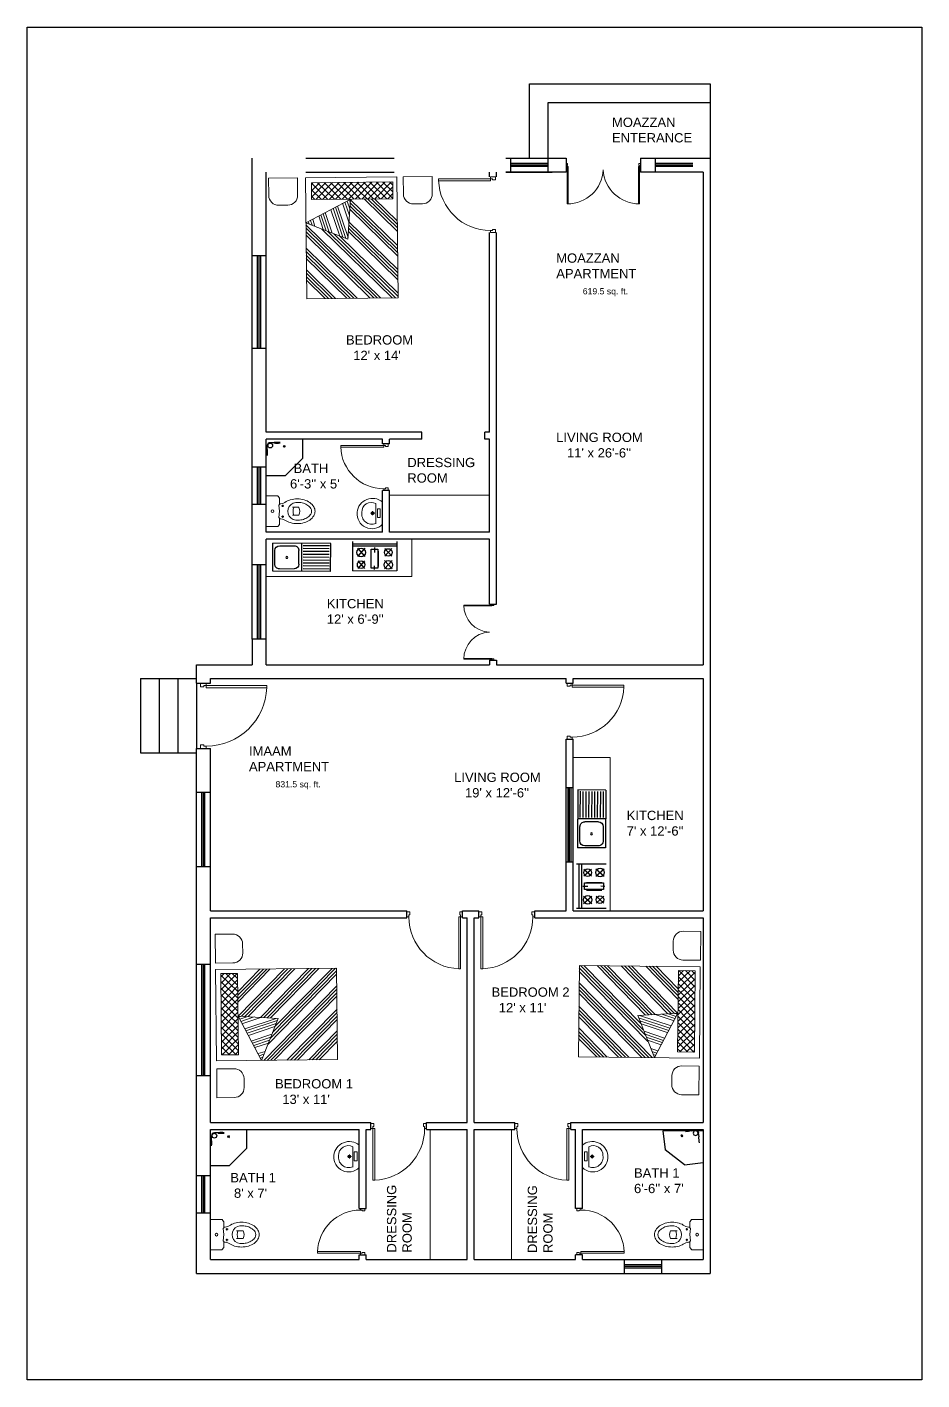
# Model space of a CAD drawing. Header units: inches. Extents: x -6210 to 141093, y -2740 to 21225.
# Drawn here: x 106397 to 106974, y 3768 to 4642 of the extents above; entities that cross this region are included whole.
import ezdxf

# ---------------------------------------------------------------- set-up
doc = ezdxf.new("R2010")
doc.units = ezdxf.units.IN
doc.header["$LTSCALE"] = 100
doc.header["$MEASUREMENT"] = 0
for name, color, linetype in [('1text', 6, 'Continuous'), ('FIXTURES', 251, 'Continuous'), ('furniture', 9, 'Continuous'), ('steps', 9, 'Continuous'), ('walls', 1, 'Continuous'), ('windows', 150, 'Continuous')]:
    doc.layers.add(name, color=color, linetype=linetype)
doc.layers.add('DOOR', color=11, linetype='Continuous', lineweight=5)
doc.layers.add('FURNITUR', color=253, linetype='Continuous', lineweight=18)
doc.layers.add('FLOOR HATCH', color=7, linetype='Continuous', true_color=0xaef86d)
doc.styles.get("Standard").update_dxf_attribs({"font": 'arial.ttf', "height": 4})

# ---------------------------------------------------------------- blocks, each defined once
blk = doc.blocks.new('FDSADDFAEREWRWER')
at = {"layer": 'FURNITUR'}
for p, q in [((38131.11, -26479.29), (38132, -26478.04)), ((38139.46, -26477.85), (38132.36, -26477.85)), ((38139.68, -26497.37), (38139.68, -26478.08)), ((38122.79, -26485.17), (38118.71, -26485.17)), ((38129.7, -26484.29), (38128.31, -26484.29)), ((38129.03, -26485.01), (38129.03, -26483.58)), ((38131.03, -26483.27), (38131.03, -26479.55)), ((38131.03, -26487.72), (38131.46, -26483.74)), ((38131.03, -26487.72), (38131.45, -26491.69)), ((38131.37, -26483.56), (38131.12, -26483.42)), ((38122.79, -26490.28), (38118.71, -26490.28)), ((38129.72, -26491.16), (38128.31, -26491.16)), ((38129.03, -26491.9), (38129.03, -26490.49)), ((38131.03, -26495.9), (38131.03, -26492.12)), ((38131.11, -26496.16), (38132, -26497.41)), ((38131.34, -26491.88), (38131.14, -26491.96)), ((38139.46, -26497.6), (38132.36, -26497.6))]:
    blk.add_line(p, q, dxfattribs=at)
at = {"layer": 'FURNITUR', "extrusion": (0, 0, -1)}
for centre, major_axis, start_param, end_param in [((38131.47, -26479.55), (-0.314, 0.314), -0.785398, -0.165149), ((38132.36, -26478.3), (-0.314, -0.314), 1.405648, 2.356194), ((38139.46, -26478.08), (-0.157, -0.157), 2.356194, 3.926991), ((38113.86, -26487.72), (-4.02, 4.02), -0.785398, -0.250471), ((38113.86, -26487.72), (-4.02, -4.02), 0.250471, 0.785398), ((38116.61, -26489.36), (-6.28, 6.28), -0.250471, 0.175324), ((38113.86, -26487.72), (-2.45, -2.45), 0.785398, 1.320326), ((38113.86, -26487.72), (-2.45, 2.45), -1.320326, -0.785398), ((38116.61, -26489.36), (-4.71, 4.71), -0.250471, 0.175324), ((38118.42, -26491.94), (-8.51, 8.51), 0.175324, 0.503558), ((38118.42, -26491.94), (-6.94, -6.94), 1.74612, 2.074355), ((38119.6, -26496.03), (-11.52, 11.52), 0.503558, 0.785398), ((38119.6, -26496.03), (-9.95, -9.95), 2.074355, 2.310238), ((38123.16, -26487.72), (-3.69, -3.69), 0.295539, 1.275258), ((38118.71, -26485.35), (-0.125, -0.125), 1.275258, 2.356194), ((38119.88, -26487.72), (-4.12, 4.12), 0.626699, 4.08569), ((38119.6, -26496.03), (-11.52, -11.52), 2.356194, 2.638034), ((38114.82, -26487.72), (-5.34, -5.34), 3.582609, 4.271372), ((38120.78, -26491.94), (-8.51, 8.51), 1.067238, 1.389176), ((38131.06, -26476.04), (-4.89, -4.89), 5.503466, 6.019803), ((38129.03, -26484.29), (-0.275, 0.275), 3.926991, 7.068583), ((38129.03, -26484.29), (-0.275, 0.275), 0.785398, 3.926991), ((38131.2, -26483.27), (-0.125, 0.125), 4.434999, 5.497787), ((38131.28, -26483.72), (-0.125, -0.125), 2.864203, 4.034681), ((38135.68, -26487.72), (-0.627, 0.627), -0.785398, 2.356194), ((38135.68, -26487.72), (-0.627, -0.627), 3.926991, 7.068583), ((38116.61, -26486.09), (-6.28, 6.28), 4.537065, 4.96286), ((38116.61, -26486.09), (-4.71, 4.71), 4.537065, 4.96286), ((38118.42, -26483.51), (-8.51, 8.51), 4.208831, 4.537065), ((38118.42, -26483.51), (-6.94, -6.94), 5.779627, 6.107861), ((38119.6, -26479.42), (-11.52, -11.52), 5.497787, 5.779627), ((38119.6, -26479.42), (-9.95, 9.95), 3.972947, 4.208831), ((38118.71, -26490.1), (-0.125, 0.125), 3.926991, 5.007928), ((38119.6, -26479.42), (-11.52, 11.52), 3.645151, 3.926991), ((38120.78, -26483.51), (-8.51, -8.51), 4.894009, 5.215947), ((38131.06, -26499.41), (-4.89, 4.89), 0.263382, 0.779719), ((38129.03, -26491.16), (-0.275, 0.275), 3.926991, 7.068583), ((38129.03, -26491.16), (-0.275, 0.275), 0.785398, 3.926991), ((38131.2, -26492.12), (-0.125, 0.125), -0.785398, 0.415559), ((38131.47, -26495.9), (-0.314, 0.314), -1.405648, -0.785398), ((38131.28, -26491.71), (-0.125, -0.125), 3.819301, 5.127948), ((38132.36, -26497.15), (-0.314, 0.314), 3.926991, 4.877538), ((38139.46, -26497.37), (-0.157, -0.157), 3.926991, 5.497787)]:
    blk.add_ellipse(centre, major_axis=major_axis, ratio=1, start_param=start_param, end_param=end_param, dxfattribs=at)
blk = doc.blocks.new('LAV', base_point=(396, 588))
for p, q in [((396.16, 580.62), (396.16, 595.06)), ((400.34, 580.9), (400.34, 593.97)), ((397.56, 584.98), (397.56, 590.7)), ((397.56, 590.7), (399.3, 590.7)), ((399.3, 590.7), (399.3, 584.98)), ((396.16, 580.62), (396.16, 580.62)), ((399.3, 584.98), (397.56, 584.98)), ((400.34, 580.9), (400.34, 580.9))]:
    blk.add_line(p, q)
for centre, radius, start, end in [((402.61, 587.41), 10, 6.35112, 130.15119), ((403.37, 588.72), 6.06, 355.56068, 119.93468), ((402.96, 587.43), 9.62, 225.04094, 4.876), ((402.9, 587.29), 6.63, 247.37131, 10.7334)]:
    blk.add_arc(centre, radius, start, end)
blk = doc.blocks.new('A$C56213ABD')
for points in [[(11.23, 10.06), (8.56, 10.06)], [(9.9, 11.42), (9.9, 8.74)]]:
    blk.add_lwpolyline(points)
for centre, radius in [((9.89, 10.06), 0.938), ((9.9, 10.06), 0.75)]:
    blk.add_circle(centre, radius)
at = {"rotation": 270}
blk.add_blockref('LAV', (10.11, 16.55), dxfattribs=at)
blk = doc.blocks.new('D1')
for points in [[(1.5, 40.85), (1.5, 1.85), (3, 1.85), (3, 40.85)], [(1.5, 0.38), (2.25, 0.38), (2.25, -1.88), (0, -1.88), (0, 1.88), (1.5, 1.88)], [(42, 1.88), (42, -1.88), (39.75, -1.88), (39.75, 0.38), (40.5, 0.38), (40.5, 1.88)]]:
    blk.add_lwpolyline(points, close=True)
blk.add_arc((1.5, 1.88), 39, 0, 88.15019)
blk = doc.blocks.new('D')
at = {"layer": 'DOOR'}
for p, q in [((73476.8, 10997.4), (73476.8, 10955.3)), ((73478, 10955.3), (73478, 10997.4)), ((73557.4, 10955.3), (73557.4, 10997.4)), ((73558.5, 10997.4), (73558.5, 10955.3)), ((73475.7, 10955.4), (73476.8, 10955.4)), ((73475.7, 10952), (73475.7, 10955.4)), ((73477.4, 10952), (73475.7, 10952)), ((73476.8, 10955.4), (73476.8, 10954.2)), ((73476.8, 10955.3), (73478, 10955.3)), ((73476.8, 10954.2), (73477.4, 10954.2)), ((73477.4, 10954.2), (73477.4, 10952)), ((73558.5, 10955.3), (73557.4, 10955.3)), ((73557.9, 10954.2), (73557.9, 10952)), ((73558.5, 10954.2), (73557.9, 10954.2)), ((73557.9, 10952), (73559.7, 10952)), ((73559.7, 10955.4), (73558.5, 10955.4)), ((73558.5, 10955.4), (73558.5, 10954.2)), ((73559.7, 10952), (73559.7, 10955.4))]:
    blk.add_line(p, q, dxfattribs=at)
for centre, start, end in [((73477.4, 10957.1), 2.7057, 90.8209), ((73557.9, 10957.1), 89.1791, 177.2943)]:
    blk.add_arc(centre, 40.3, start, end, dxfattribs=at)
blk = doc.blocks.new('*X11')
at = {"color": 0}
for p, q in [((668.9, 1093.1), (682.2, 1106.5)), ((668.9, 1098.5), (676.9, 1106.5)), ((668.9, 1103.8), (671.6, 1106.5)), ((678.4, 1092.9), (668.9, 1102.4)), ((683.7, 1092.9), (670.1, 1106.5)), ((674, 1092.9), (687.5, 1106.5)), ((689, 1092.9), (675.4, 1106.5)), ((679.3, 1092.9), (692.8, 1106.5)), ((694.3, 1092.9), (680.7, 1106.5)), ((684.6, 1092.9), (698.1, 1106.5)), ((699.6, 1092.9), (686, 1106.5)), ((689.9, 1092.9), (703.4, 1106.5)), ((704.9, 1092.9), (691.3, 1106.5)), ((695.2, 1092.9), (708.7, 1106.5)), ((710.2, 1092.9), (696.6, 1106.5)), ((700.5, 1092.9), (714.1, 1106.5)), ((715.5, 1092.9), (701.9, 1106.5)), ((705.8, 1092.9), (719.4, 1106.5)), ((720.8, 1092.9), (707.2, 1106.5)), ((711.1, 1092.9), (724.7, 1106.5)), ((726.1, 1092.9), (712.5, 1106.5)), ((716.4, 1092.9), (730, 1106.5)), ((731.4, 1092.9), (717.8, 1106.5)), ((721.7, 1092.9), (734.9, 1106.1)), ((734.9, 1094.7), (723.1, 1106.5)), ((727, 1092.9), (734.9, 1100.8)), ((734.9, 1100), (728.4, 1106.5)), ((734.9, 1105.3), (733.7, 1106.5)), ((673.1, 1092.9), (668.9, 1097.1)), ((732.3, 1092.9), (734.9, 1095.5))]:
    blk.add_line(p, q, dxfattribs=at)
blk = doc.blocks.new('BED')
for p, q in [((-30, -4.1), (36, -4.1)), ((-30, -17.7), (-30, -4.1)), ((36, -4.1), (36, -17.7)), ((-33.3, -44.3), (-6.6, -17.7)), ((-33.3, -38.7), (-12.3, -17.7)), ((-33.3, -41.5), (-9.4, -17.7)), ((-33.3, -35.8), (-15.1, -17.7)), ((-33.3, -55.8), (4.9, -17.7)), ((-33.3, -58.6), (4.8, -20.6)), ((36, -17.7), (-30, -17.7)), ((6.9, -50.3), (4.6, -17.8)), ((4.7, -17.9), (40.8, -36.5)), ((5.4, -18.3), (4.8, -20.2)), ((7.2, -19.2), (5.1, -25.6)), ((9, -20.1), (5.5, -30.9)), ((10.9, -20.8), (5.9, -36.3)), ((-33.3, -61.4), (5, -23.2)), ((-33.3, -64.3), (5.2, -25.9)), ((15, -23.2), (6.8, -48.8)), ((16.8, -24.1), (8.6, -49.6)), ((18.7, -24.9), (11, -48.6)), ((20.4, -26.2), (13.5, -47.6)), ((25, -28.3), (19.6, -45.1)), ((26.8, -29.3), (22, -44.2)), ((28.6, -30.2), (24.4, -43.2)), ((30.4, -31.1), (26.8, -42.2)), ((-33.3, -75.2), (5.9, -36.1)), ((-33.3, -78), (6.1, -38.7)), ((-33.3, -80.9), (6.2, -41.4)), ((-31.3, -98.1), (23.1, -43.7)), ((-28.5, -98.1), (27.9, -41.8)), ((-19.1, -98.1), (40.8, -38.2)), ((-16.3, -98.1), (40.8, -41)), ((-13.5, -98.1), (40.8, -43.9)), ((40.8, -36.5), (6.9, -50.3)), ((35.3, -33.7), (33.5, -39.5)), ((37.1, -34.6), (35.9, -38.5)), ((38.9, -35.5), (38.3, -37.5)), ((-33.3, -83.7), (6.4, -44)), ((-33.3, -97.2), (18.3, -45.7)), ((-33.3, -94.4), (13.5, -47.6)), ((-10.6, -98.1), (40.8, -46.7)), ((-0.2, -98.1), (40.8, -57.1)), ((2.6, -98.1), (40.8, -59.9)), ((5.5, -98.1), (40.8, -62.8)), ((8.3, -98.1), (40.8, -65.6)), ((17.4, -98.1), (40.8, -74.7)), ((20.2, -98.1), (40.8, -77.5)), ((23.1, -98.1), (40.8, -80.4)), ((25.9, -98.1), (40.8, -83.2))]:
    blk.add_line(p, q)
for points in [[(-61.9, -14.1), (-61.9, 0), (-38.5, 0), (-38.5, -14.1, -0.414214), (-46.5, -22.1), (-53.9, -22.1, -0.414214)], [(47.3, -14.1), (47.3, 0), (70.7, 0), (70.7, -14.1, -0.414214), (62.7, -22.1), (55.3, -22.1, -0.414214)]]:
    blk.add_lwpolyline(points, format="xyb", close=True)
blk.add_lwpolyline([(-33.3, -98.1), (-33.3, 0), (40.8, 0), (40.8, -98.1)], close=True)
blk.add_blockref('*X11', (-698.9, -1110.6))
blk = doc.blocks.new('f')
at = {"layer": 'FIXTURES'}
for p, q in [((3718.8, 2061), (3718.8, 2080.5)), ((3746.2, 2079.7), (3746.2, 2079.3)), ((3746.2, 2079.5), (3750.2, 2079.5)), ((3753, 2072.4), (3753.4, 2072.4)), ((3753.2, 2072.4), (3753.2, 2076.5)), ((3718.8, 2061), (3736.8, 2043)), ((3750.3, 2060.9), (3748.5, 2062.7)), ((3750.3, 2062.7), (3748.5, 2060.9)), ((3756.8, 2043), (3736.8, 2043))]:
    blk.add_line(p, q, dxfattribs=at)
for centre, radius in [((3750.3, 2076.5), 2.45), ((3749.4, 2061.8), 0.675)]:
    blk.add_circle(centre, radius, dxfattribs=at)
for centre, radius, start, end in [((3743, 2115.6), 36.4, 265.0668, 274.9332), ((3750.2, 2076.5), 3.03, 0, 90), ((3789.3, 2069.3), 36.4, 175.0668, 184.9332), ((3717.1, 2069.3), 36.4, 355.0668, 4.9332)]:
    blk.add_arc(centre, radius, start, end, dxfattribs=at)
blk = doc.blocks.new('COOKR2')
at = {"layer": 'furniture'}
for p, q in [((12.7, 54), (36.7, 54)), ((14.7, 18), (14.7, 54)), ((16.7, 54), (16.7, 18)), ((18.6, 44.3), (24.7, 49.8)), ((18.6, 49.8), (24.7, 44.3)), ((28.3, 44), (35, 50)), ((28.3, 50), (35, 44)), ((17.8, 35.8), (21.7, 35.8)), ((20.7, 38.8), (33.1, 38.8)), ((35.7, 35.8), (32.5, 35.8)), ((18.3, 27.9), (25, 21.9)), ((18.3, 21.9), (25, 27.9)), ((20.7, 32.8), (33.1, 32.8)), ((28.6, 27.7), (34.7, 22.2)), ((28.6, 22.2), (34.7, 27.7)), ((12.7, 18), (36.7, 18))]:
    blk.add_line(p, q, dxfattribs=at)
blk.add_lwpolyline([(19.1, 38.6), (34.5, 38.6), (34.5, 33.1), (19.1, 33.1)], close=True, dxfattribs=at)
for centre, radius in [((21.7, 47), 3.08), ((31.7, 47), 3.49), ((21.7, 24.9), 3.49), ((31.7, 24.9), 3.08)]:
    blk.add_circle(centre, radius, dxfattribs=at)
blk = doc.blocks.new('sink')
at = {"layer": 'furniture'}
for p, q in [((72792.84, 10161.05), (72819.81, 10165.76)), ((72793.7, 10160.09), (72805.84, 10162.21)), ((72808.6, 10150.34), (72806.32, 10163.4)), ((72816.82, 10164.08), (72810.08, 10162.9)), ((72820.56, 10155.9), (72819.46, 10162.22)), ((72822.09, 10152.69), (72819.81, 10165.76)), ((72795.12, 10147.99), (72792.84, 10161.05)), ((72793.94, 10158.74), (72806.07, 10160.86)), ((72794.17, 10157.4), (72806.31, 10159.51)), ((72794.41, 10156.05), (72806.54, 10158.16)), ((72794.64, 10154.7), (72806.78, 10156.82)), ((72794.88, 10153.35), (72807.01, 10155.47)), ((72809.32, 10153.94), (72808.22, 10160.26)), ((72795.11, 10152), (72807.25, 10154.12)), ((72795.12, 10147.99), (72822.09, 10152.69)), ((72795.35, 10150.65), (72807.48, 10152.77)), ((72795.58, 10149.31), (72807.72, 10151.42)), ((72811.96, 10152.08), (72818.7, 10153.26))]:
    blk.add_line(p, q, dxfattribs=at)
blk.add_circle((72814.39, 10158.08), 0.446, dxfattribs=at)
for centre, start, end in [((72810.47, 10160.65), 99.89527, 189.89527), ((72817.21, 10161.83), 9.89527, 99.89527), ((72818.31, 10155.51), 279.89527, 9.89527), ((72811.57, 10154.33), 189.89527, 279.89527)]:
    blk.add_arc(centre, 2.28, start, end, dxfattribs=at)

msp = doc.modelspace()

# ---------------------------------------------------------------- linework, layer by layer
at = {"layer": 'FLOOR HATCH'}
msp.add_lwpolyline([(106396.52591, 3768.26192), (106396.52591, 4641.59034), (106973.82776, 4641.59034), (106973.82776, 3768.26192)], close=True, dxfattribs=at)
at = {"layer": 'FURNITUR'}
for p, q in [((106550.78631, 4375.48195), (106574.10457, 4375.49295)), ((106550.78631, 4375.48195), (106550.87092, 4351.88763)), ((106550.79, 4338.6983), (106550.78631, 4319.35867)), ((106694.78631, 4339.48195), (106630.28631, 4339.48195)), ((106550.78631, 4286.98195), (106550.78631, 4310.98195)), ((106550.78631, 4310.98195), (106644.74861, 4310.98195)), ((106644.74861, 4310.98195), (106644.74861, 4286.98195)), ((106606.55417, 4290.54476), (106635.11976, 4290.54476)), ((106644.74861, 4286.98195), (106550.78631, 4286.98195)), ((106748.78631, 4170.07727), (106772.78631, 4170.07727)), ((106748.78631, 4170.07727), (106748.78631, 4070.98195)), ((106772.78631, 4070.98195), (106772.78631, 4170.07727)), ((106748.78631, 4070.98195), (106772.78631, 4070.98195)), ((106656.53631, 3845.98195), (106656.53631, 3929.98195)), ((106709.03631, 3845.98195), (106709.03631, 3929.98195)), ((106806.77029, 3929.07872), (106832.78631, 3929.07872)), ((106832.78631, 3929.07872), (106832.72953, 3908.50857)), ((106514.78783, 3871.73311), (106514.78783, 3852.18605))]:
    msp.add_line(p, q, dxfattribs=at)
at = {"layer": 'steps'}
for p, q in [((106720.70251, 4556.98195), (106720.70251, 4604.98195)), ((106720.70251, 4604.98195), (106837.28631, 4604.98195)), ((106837.28631, 4604.98195), (106837.28631, 4556.98195)), ((106732.70251, 4556.98195), (106732.70251, 4592.98195)), ((106732.70251, 4592.98195), (106837.28631, 4592.98195)), ((106469.78631, 4220.98195), (106469.78631, 4172.98195)), ((106469.78631, 4220.98195), (106505.78631, 4220.98195)), ((106481.78631, 4220.98195), (106481.78631, 4172.98195)), ((106493.78631, 4220.98195), (106493.78631, 4172.98195)), ((106505.78631, 4217.98195), (106505.78631, 4175.98195)), ((106469.78631, 4172.98195), (106505.78631, 4172.98195))]:
    msp.add_line(p, q, dxfattribs=at)
at = {"layer": 'walls'}
for p, q in [((106541.78631, 4246.48195), (106541.78631, 4556.98195)), ((106576.28631, 4556.98195), (106633.28631, 4556.98195)), ((106705.28631, 4556.98195), (106744.28631, 4556.98195)), ((106708.70251, 4547.98195), (106708.70251, 4556.98195)), ((106732.70251, 4547.98195), (106732.70251, 4556.98195)), ((106744.28631, 4556.98195), (106744.28631, 4547.98195)), ((106792.28631, 4556.98195), (106837.28631, 4556.98195)), ((106792.28631, 4556.98195), (106792.28631, 4547.98195)), ((106801.99454, 4547.98195), (106801.99454, 4556.98195)), ((106837.28631, 4556.98195), (106837.28631, 3836.98195)), ((106550.78631, 4379.98195), (106550.78631, 4547.98195)), ((106576.28631, 4547.98195), (106633.28631, 4547.98195)), ((106603.28631, 4547.98195), (106633.28631, 4547.98195)), ((106694.78631, 4544.98195), (106694.78631, 4547.98195)), ((106699.28631, 4544.98195), (106699.28631, 4547.98195)), ((106744.28631, 4547.98195), (106705.28631, 4547.98195)), ((106705.28631, 4547.98195), (106735.28631, 4547.98195)), ((106832.78631, 4547.98195), (106792.28631, 4547.98195)), ((106832.78631, 4547.98195), (106832.78631, 4229.98195)), ((106694.78631, 4379.98195), (106694.78631, 4508.98195)), ((106699.28631, 4268.98195), (106699.28631, 4508.98195)), ((106550.78631, 4493.98195), (106541.78631, 4493.98195)), ((106550.78631, 4433.98195), (106541.78631, 4433.98195)), ((106651.28631, 4379.98195), (106550.78631, 4379.98195)), ((106550.78631, 4315.48195), (106550.78631, 4375.48195)), ((106625.78631, 4375.48195), (106550.78631, 4375.48195)), ((106625.78631, 4372.48195), (106625.78631, 4375.48195)), ((106630.28631, 4372.48195), (106630.28631, 4375.48195)), ((106651.28631, 4375.48195), (106630.28631, 4375.48195)), ((106651.28631, 4375.48195), (106651.28631, 4379.98195)), ((106691.78631, 4375.48195), (106691.78631, 4379.98195)), ((106694.78631, 4379.98195), (106691.78631, 4379.98195)), ((106694.78631, 4375.48195), (106691.78631, 4375.48195)), ((106694.78631, 4315.48195), (106694.78631, 4375.48195)), ((106630.28631, 4372.48195), (106625.78631, 4372.48195)), ((106550.78631, 4357.48195), (106541.78631, 4357.48195)), ((106625.78631, 4315.48195), (106625.78631, 4342.48195)), ((106630.28631, 4342.48195), (106625.78631, 4342.48195)), ((106630.28631, 4315.48195), (106630.28631, 4342.48195)), ((106550.78631, 4333.48195), (106541.78631, 4333.48195)), ((106625.78631, 4315.48195), (106550.78631, 4315.48195)), ((106694.78631, 4315.48195), (106630.28631, 4315.48195)), ((106550.78631, 4229.98195), (106550.78631, 4310.98195)), ((106694.78631, 4310.98195), (106550.78631, 4310.98195)), ((106694.78631, 4268.98195), (106694.78631, 4310.98195)), ((106550.78631, 4229.98195), (106550.78631, 4303.48195)), ((106550.78631, 4294.48195), (106541.78631, 4294.48195)), ((106694.78631, 4268.98195), (106699.28631, 4268.98195)), ((106550.78631, 4246.48195), (106541.78631, 4246.48195)), ((106541.78631, 4246.48195), (106541.78631, 4229.98195)), ((106505.78631, 4217.98195), (106505.78631, 4229.98195)), ((106505.78631, 4229.98195), (106541.78631, 4229.98195)), ((106550.78631, 4229.98195), (106559.78631, 4229.98195)), ((106559.78631, 4229.98195), (106658.78556, 4229.98195)), ((106658.78556, 4229.98195), (106694.78556, 4229.98195)), ((106694.78556, 4232.98195), (106699.28556, 4232.98195)), ((106694.78556, 4232.98195), (106694.78556, 4229.98195)), ((106699.28556, 4232.98195), (106699.28556, 4229.98195)), ((106699.28556, 4229.98195), (106832.78631, 4229.98195)), ((106514.78631, 4217.98195), (106514.78631, 4220.98195)), ((106514.78631, 4220.98195), (106744.28631, 4220.98195)), ((106748.78631, 4220.98195), (106832.78631, 4220.98195)), ((106832.78631, 4220.98195), (106832.78631, 4070.98195)), ((106505.78631, 4217.98195), (106514.78631, 4217.98195)), ((106744.28631, 4217.98195), (106748.78631, 4217.98195)), ((106505.78631, 3836.98195), (106505.78631, 4175.98195)), ((106505.78631, 4175.98195), (106514.78631, 4175.98195)), ((106514.78631, 4070.98195), (106514.78631, 4175.98195)), ((106744.28631, 4181.98195), (106748.78631, 4181.98195)), ((106748.78631, 4150.48195), (106744.28631, 4150.48195)), ((106514.78631, 4147.48195), (106505.78631, 4147.48195)), ((106514.78631, 4099.48195), (106505.78631, 4099.48195)), ((106748.78631, 4102.48195), (106744.28631, 4102.48195)), ((106514.78631, 4070.98195), (106641.53631, 4070.98195)), ((106641.53631, 4066.48195), (106641.53631, 4070.98195)), ((106677.53631, 4070.98195), (106688.03631, 4070.98195)), ((106677.53631, 4066.48195), (106677.53631, 4070.98195)), ((106688.03631, 4066.48195), (106688.03631, 4070.98195)), ((106724.03631, 4070.98195), (106744.28631, 4070.98195)), ((106724.03631, 4066.48195), (106724.03631, 4070.98195)), ((106748.78631, 4070.98195), (106832.78631, 4070.98195)), ((106514.78631, 3934.48195), (106514.78631, 4066.48195)), ((106514.78631, 4066.48195), (106641.53631, 4066.48195)), ((106677.53631, 4066.48195), (106680.53631, 4066.48195)), ((106680.53631, 3934.48195), (106680.53631, 4066.48195)), ((106685.03631, 4066.48195), (106688.03631, 4066.48195)), ((106685.03631, 3934.48195), (106685.03631, 4066.48195)), ((106724.03631, 4066.48195), (106832.78631, 4066.48195)), ((106832.78631, 4066.48195), (106832.78631, 3934.48195)), ((106514.78631, 4036.48195), (106505.78631, 4036.48195)), ((106514.78631, 3964.48195), (106505.78631, 3964.48195)), ((106514.78631, 3934.48195), (106618.28631, 3934.48195)), ((106514.78631, 3845.98195), (106514.78631, 3929.98195)), ((106514.78631, 3929.98195), (106610.78631, 3929.98195)), ((106610.78631, 3878.98195), (106610.78631, 3929.98195)), ((106615.28631, 3878.98195), (106615.28631, 3929.98195)), ((106615.28631, 3929.98195), (106618.28631, 3929.98195)), ((106618.28631, 3929.98195), (106618.28631, 3934.48195)), ((106654.28631, 3929.98195), (106654.28631, 3934.48195)), ((106654.28631, 3934.48195), (106680.53631, 3934.48195)), ((106654.28631, 3929.98195), (106680.53631, 3929.98195)), ((106680.53631, 3845.98195), (106680.53631, 3929.98195)), ((106685.03631, 3934.48195), (106711.28631, 3934.48195)), ((106685.03631, 3929.98195), (106711.28631, 3929.98195)), ((106685.03631, 3845.98195), (106685.03631, 3929.98195)), ((106711.28631, 3929.98195), (106711.28631, 3934.48195)), ((106747.28631, 3934.48195), (106832.78631, 3934.48195)), ((106747.28631, 3929.98195), (106747.28631, 3934.48195)), ((106747.28631, 3929.98195), (106750.28631, 3929.98195)), ((106750.28631, 3878.98195), (106750.28631, 3929.98195)), ((106754.78631, 3929.98195), (106832.78631, 3929.98195)), ((106754.78631, 3878.98195), (106754.78631, 3929.98195)), ((106832.78631, 3929.98195), (106832.78631, 3845.98195)), ((106514.78631, 3899.98195), (106505.78631, 3899.98195)), ((106610.78631, 3878.98195), (106615.28631, 3878.98195)), ((106754.78631, 3878.98195), (106750.28631, 3878.98195)), ((106514.78631, 3875.98195), (106505.78631, 3875.98195)), ((106514.78631, 3845.98195), (106517.78631, 3845.98195)), ((106514.78631, 3845.98195), (106610.78631, 3845.98195)), ((106610.78631, 3845.98195), (106610.78631, 3848.98195)), ((106610.78631, 3848.98195), (106615.28631, 3848.98195)), ((106615.28631, 3845.98195), (106615.28631, 3848.98195)), ((106615.28631, 3845.98195), (106680.53631, 3845.98195)), ((106685.03631, 3845.98195), (106734.76371, 3845.98195)), ((106734.76371, 3845.98195), (106750.28631, 3845.98195)), ((106750.28631, 3845.98195), (106750.28631, 3848.98195)), ((106754.78631, 3848.98195), (106750.28631, 3848.98195)), ((106754.78631, 3845.98195), (106754.78631, 3848.98195)), ((106754.78631, 3845.98195), (106832.78631, 3845.98195)), ((106781.78631, 3845.98195), (106781.78631, 3836.98195)), ((106805.78631, 3845.98195), (106805.78631, 3836.98195)), ((106505.78631, 3836.98195), (106832.78631, 3836.98195)), ((106514.78631, 3836.98195), (106517.78631, 3836.98195)), ((106514.78631, 3836.98195), (106606.28631, 3836.98195)), ((106514.78631, 3836.98195), (106517.78631, 3836.98195)), ((106514.78631, 3836.98195), (106660.28631, 3836.98195)), ((106514.78631, 3836.98195), (106517.78631, 3836.98195)), ((106664.78631, 3836.98195), (106682.78631, 3836.98195)), ((106664.78631, 3836.98195), (106734.76371, 3836.98195)), ((106734.76371, 3836.98195), (106837.28631, 3836.98195))]:
    msp.add_line(p, q, dxfattribs=at)
at = {"layer": 'walls', "color": 1}
for p, q in [((106744.28631, 4217.98195), (106744.28631, 4220.98195)), ((106748.78631, 4217.98195), (106748.78631, 4220.98195)), ((106744.28631, 4070.98195), (106744.28631, 4181.98195)), ((106748.78631, 4070.98195), (106748.78631, 4181.98195))]:
    msp.add_line(p, q, dxfattribs=at)
at = {"layer": 'windows'}
for p, q in [((106732.70251, 4553.48195), (106708.70251, 4553.48195)), ((106732.70251, 4552.48195), (106708.70251, 4552.48195)), ((106732.70251, 4551.48195), (106708.70251, 4551.48195)), ((106825.99454, 4553.48195), (106801.99454, 4553.48195)), ((106825.99454, 4552.48195), (106801.99454, 4552.48195)), ((106825.99454, 4551.48195), (106801.99454, 4551.48195)), ((106545.28631, 4433.98195), (106545.28631, 4493.98195)), ((106546.28631, 4433.98195), (106546.28631, 4493.98195)), ((106547.28631, 4433.98195), (106547.28631, 4493.98195)), ((106545.28631, 4333.48195), (106545.28631, 4357.48195)), ((106546.28631, 4333.48195), (106546.28631, 4357.48195)), ((106547.28631, 4333.48195), (106547.28631, 4357.48195)), ((106545.28631, 4246.48195), (106545.28631, 4294.48195)), ((106546.28631, 4246.48195), (106546.28631, 4294.48195)), ((106547.28631, 4246.48195), (106547.28631, 4294.48195)), ((106745.53631, 4102.48195), (106745.53631, 4150.48195)), ((106746.53631, 4102.48195), (106746.53631, 4150.48195)), ((106747.53631, 4102.48195), (106747.53631, 4150.48195)), ((106509.28631, 4099.48195), (106509.28631, 4147.48195)), ((106510.28631, 4099.48195), (106510.28631, 4147.48195)), ((106511.28631, 4099.48195), (106511.28631, 4147.48195)), ((106509.28631, 3964.48195), (106509.28631, 4036.48195)), ((106510.28631, 3964.48195), (106510.28631, 4036.48195)), ((106511.28631, 3964.48195), (106511.28631, 4036.48195)), ((106509.28631, 3875.98195), (106509.28631, 3899.98195)), ((106510.28631, 3875.98195), (106510.28631, 3899.98195)), ((106511.28631, 3875.98195), (106511.28631, 3899.98195)), ((106805.78631, 3842.48195), (106781.78631, 3842.48195)), ((106805.78631, 3841.48195), (106781.78631, 3841.48195)), ((106805.78631, 3840.48195), (106781.78631, 3840.48195))]:
    msp.add_line(p, q, dxfattribs=at)

# ---------------------------------------------------------------- block references
at = {"layer": 'DOOR', "extrusion": (1e-16, 1.76242e-30, -1), "rotation": 269.9999999999989}
for p, xscale, yscale, zscale in [((-106697.03631, 4544.98195), 0.8571428571428483, 0.8571428571428483, 0.8571428571428483), ((-106628.03631, 4372.48195), 0.7143485800745827, 0.7143485800745827, 0.7143485800745827)]:
    msp.add_blockref('D1', p, dxfattribs=dict(at, xscale=xscale, yscale=yscale, zscale=zscale))
at = {"layer": 'DOOR', "extrusion": (-1e-16, -1.75308e-30, -1), "xscale": -1, "rotation": 89.99999999999895}
msp.add_blockref('D1', (-106510.28631, 4217.98195), dxfattribs=at)
at = {"layer": 'DOOR', "extrusion": (-1e-16, -1.75308e-30, -1), "xscale": -0.8571428571429004, "yscale": 0.8571428571429004, "zscale": 0.8571428571429005, "rotation": 89.99999999999895}
msp.add_blockref('D1', (-106746.53631, 4217.98195), dxfattribs=at)
at = {"layer": 'DOOR', "extrusion": (-1.75924e-30, 1e-16, -1), "xscale": -0.8571428571428569, "yscale": 0.8571428571428573, "zscale": 0.8571428571428571, "rotation": 180}
for p in [(-106677.53631, 4068.73195), (-106747.28631, 3932.23195)]:
    msp.add_blockref('D1', p, dxfattribs=at)
at = {"layer": 'DOOR', "extrusion": (-1.79622e-30, 1e-16, -1), "xscale": 0.8571428571428573, "yscale": 0.8571428571428573, "zscale": 0.8571428571428573, "rotation": 179.9999999999989}
for p in [(-106688.03631, 4068.73195), (-106618.28631, 3932.23195)]:
    msp.add_blockref('D1', p, dxfattribs=at)
at = {"layer": 'DOOR', "extrusion": (1e-16, 1.78697e-30, -1), "xscale": -0.7143485800745827, "yscale": 0.7143485800745828, "zscale": 0.7143485800745827, "rotation": 269.999999999999}
msp.add_blockref('D1', (-106613.03631, 3848.98195), dxfattribs=at)
at = {"layer": 'DOOR', "extrusion": (-1e-16, -1.76242e-30, -1), "xscale": 0.7143485800745827, "yscale": 0.7143485800745827, "zscale": 0.7143485800745827, "rotation": 89.99999999999895}
msp.add_blockref('D1', (-106752.53631, 3848.98195), dxfattribs=at)
at = {"layer": 'FURNITUR'}
for name, p, xscale, yscale, zscale, rotation in [('BED', (106608.58615, 4544.63421), -0.7955268752453348, 0.7955268752453349, 0.7955268752453349, 0.5998985063928952), ('f', (107840.11837, 2047.46201), 0.619677275441666, 0.619677275441666, 0.619677275441666, 90.00000000000091), ('sink', (206924.69243, 7159.99684), -1.36564160233326, 1.36564160233326, 1.36564160233326, 9.57461783494094), ('COOKR2', (106592.28283, 4319.64923), 0.7934886658016141, 0.7934886658016141, 0.7934886658016141, 270.0000000000294), ('sink', (103899.98354, 104481.40029), -1.36564160233326, 1.36564160233326, 1.36564160233326, 99.57461783490888), ('COOKR2', (106740.95648, 4058.52088), 0.7934886658016139, 0.7934886658016139, 0.7934886658016139, 359.9450146056021), ('BED', (106518.44878, 4006.69194), -0.7955268752453349, 0.7955268752453349, 0.7955268752453349, 90.59989850639282), ('BED', (106830.5798, 4008.52754), 0.795526875245335, 0.795526875245335, 0.795526875245335, 269.400101493609), ('f', (107804.11837, 1601.96201), 0.619677275441666, 0.619677275441666, 0.619677275441666, 90.00000000000091), ('f', (105836.54435, 1463.07374), -0.6196772754416662, 0.6196772754416661, 0.6196772754416661, 277.0612486278169)]:
    msp.add_blockref(name, p, dxfattribs=dict(at, xscale=xscale, yscale=yscale, zscale=zscale, rotation=rotation))
for name, p, rotation in [('FDSADDFAEREWRWER', (144690.4634, -22158.71634), 180.0000000000009), ('A$C56213ABD', (106771.16985, 3902.61536), 90.000000000001), ('FDSADDFAEREWRWER', (144654.4634, -22625.66713), 180.0000000000009)]:
    msp.add_blockref(name, p, dxfattribs=dict(at, rotation=rotation))
at = {"layer": 'FURNITUR', "xscale": -1}
for name, p, rotation in [('A$C56213ABD', (106609.40276, 4317.85102), 270.000000000001), ('A$C56213ABD', (106594.40276, 3902.61536), 270.000000000001), ('FDSADDFAEREWRWER', (68693.10921, -22625.66713), 180)]:
    msp.add_blockref(name, p, dxfattribs=dict(at, rotation=rotation))
at = {"layer": 'walls'}
for p, xscale, yscale, zscale, rotation in [((64758.18873, 10811.72263), -0.5714285713706709, 0.571428571370671, 0.5714285713706709, 180), ((111391.46607, 35758.55513), -0.4285714285281766, 0.4285714285281765, 0.4285714285281765, 90.00000000000087)]:
    msp.add_blockref('D', p, dxfattribs=dict(at, xscale=xscale, yscale=yscale, zscale=zscale, rotation=rotation))

# ---------------------------------------------------------------- texts
at = {"layer": '1text', "attachment_point": 1}
for s, width, insert, char_height in [('MOAZZAN \\PENTERANCE', 71.1211089, (106773.88378, 4583.11838), 6), ('MOAZZAN APARTMENT', 71.1211089, (106737.90859, 4495.454), 6), ('619.5 sq. ft.', 71.1211089, (106755.01879, 4473.0392), 4), ("BEDROOM \\P  12' x 14'", 142.3037375, (106602.28932, 4442.64165), 6), ("LIVING ROOM\\P   11' x 26'-6''", 71.1211089, (106737.84619, 4379.73749), 6), ("   BATH \\P  6'-3'' x 5'", 43.8203148, (106561.49873, 4359.72227), 6), ('DRESSING ROOM', 43.8203148, (106641.83237, 4363.49895), 6), ("KITCHEN    12' x 6'-9''", 43.8203148, (106589.88079, 4272.38871), 6), ('IMAAM\\PAPARTMENT', 71.1211089, (106539.69069, 4177.21068), 6), ("LIVING ROOM\\P   19' x 12'-6''", 71.1211089, (106672.03629, 4160.28759), 6), ('831.5 sq. ft.', 71.1211089, (106556.80088, 4154.79588), 4), ("KITCHEN    7' x 12'-6''", 43.8203148, (106783.34289, 4135.66326), 6), ("BEDROOM 2\\P  12' x 11'", 142.3037375, (106696.18298, 4021.61531), 6), ("BEDROOM 1\\P  13' x 11'", 142.3037375, (106556.52636, 3962.43238), 6), ("   BATH 1\\P   6'-6'' x 7'", 43.8203148, (106781.0993, 3904.86063), 6), ("   BATH 1\\P    8' x 7'", 43.8203148, (106520.67829, 3901.84084), 6)]:
    msp.add_mtext_dynamic_manual_height_columns(s, width=width, gutter_width=240, heights=[0], dxfattribs=dict(at, insert=insert, char_height=char_height))
at = {"layer": '1text', "char_height": 6, "attachment_point": 1, "rotation": 90}
for insert in [(106628.69813, 3850.48024), (106719.53696, 3850.18861)]:
    msp.add_mtext_dynamic_manual_height_columns('DRESSING ROOM', width=43.8203148, gutter_width=240, heights=[0], dxfattribs=dict(at, insert=insert))

doc.saveas('drawing.dxf')
